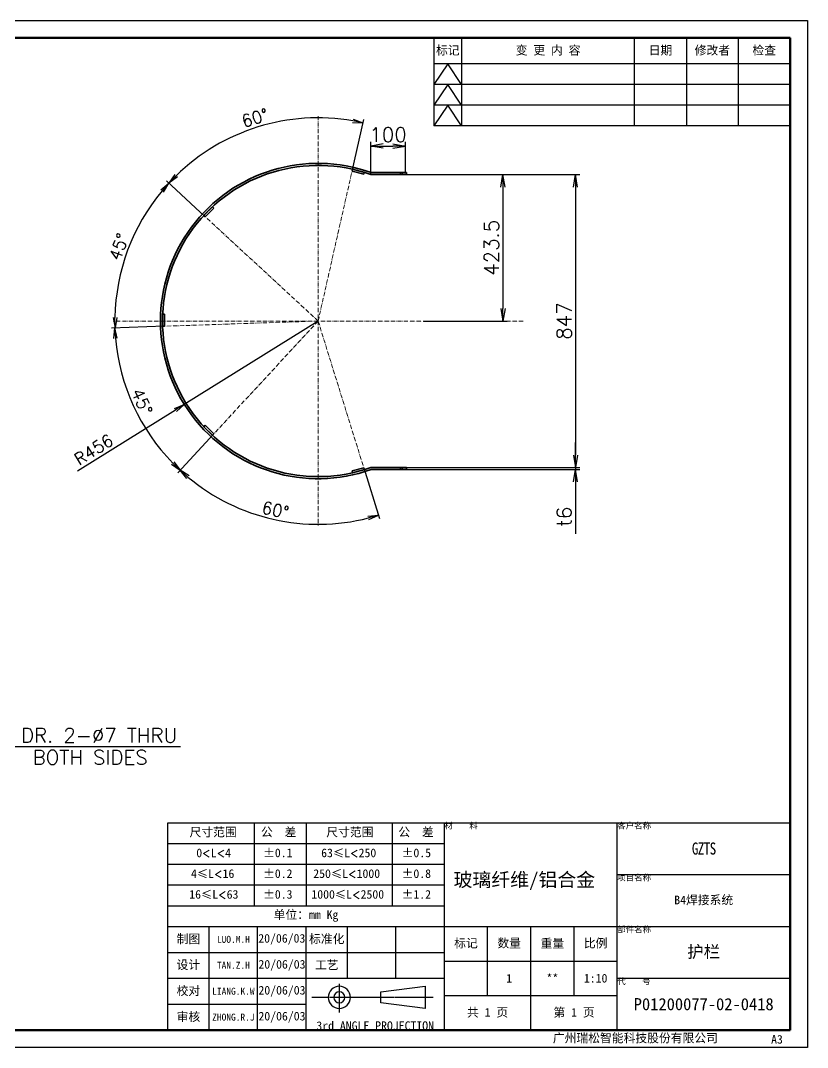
# Model space of a CAD drawing. Header units: millimetres. Extents: x -73083 to 81340, y -6859 to 6812.
# Drawn here: x 58637 to 60913, y -6850 to -3880 of the extents above; entities that cross this region are included whole.
import ezdxf

# ---------------------------------------------------------------- set-up
doc = ezdxf.new("R2010")
doc.units = ezdxf.units.MM
for name, pattern in [('AM_ISO02W050', [7.5, 6, -1.5]), ('AM_ISO08W050', [18, 12, -1.5, 3, -1.5]), ('CENTER-HOKUTO', [23, 20, -1, 1, -1]), ('DASHDOT', [18.5, 12, -3, 0.5, -3]), ('DASHED', [15, 12, -3])]:
    doc.linetypes.add(name, pattern=pattern)
doc.layers.add('A3', color=7, linetype='Continuous', plot=False)
for name, color, linetype, lineweight in [('AM_7', 2, 'AM_ISO08W050', 25), ('AM_HID', 1, 'AM_ISO02W050', 25), ('AM_VIS', 7, 'Continuous', 50), ('SOLID LINE', 7, 'Continuous', 30)]:
    doc.layers.add(name, color=color, linetype=linetype, lineweight=lineweight)
doc.layers.add('title_frame', color=7, linetype='Continuous')
doc.layers.add('word_dim', color=253, linetype='Continuous')
doc.styles.get("Standard").update_dxf_attribs({"font": 'romans.shx', "bigfont": 'bigfont.shx'})
doc.dimstyles.new('1-10', dxfattribs={"dimscale": 10, "dimtxt": 3.5, "dimasz": 3, "dimexe": 1, "dimexo": 0, "dimgap": 1, "dimtad": 3, "dimdsep": 46, "dimtxsty": 'Standard', "dimblk1": 'OPEN', "dimblk2": 'OPEN', "dimsah": 1, "dimcen": 0, "dimclrd": 256, "dimclre": 256, "dimclrt": 3, "dimadec": 0, "dimazin": 0, "dimtfac": 1, "dimtmove": 0, "dimatfit": 3, "dimfxl": 0, "dimtolj": 1, "dimtzin": 0, "dimarcsym": 0})
doc.dimstyles.new('STANDARD1-12', dxfattribs={"dimscale": 12, "dimtxt": 3.5, "dimasz": 3, "dimexe": 1, "dimexo": 0, "dimgap": 1, "dimtad": 3, "dimdec": 1, "dimdsep": 46, "dimtxsty": 'Standard', "dimblk1": 'OPEN', "dimblk2": 'OPEN', "dimsah": 1, "dimcen": 0, "dimclrd": 256, "dimclre": 256, "dimclrt": 3, "dimadec": 0, "dimazin": 0, "dimtfac": 1, "dimtdec": 1, "dimtmove": 0, "dimatfit": 3, "dimldrblk": 'OPEN', "dimfxl": 0, "dimtolj": 1, "dimtzin": 0, "dimarcsym": 0})

# ---------------------------------------------------------------- blocks, each defined once
blk = doc.blocks.new('_Open')
at = {"color": 0, "lineweight": -2}
for p, q in [((-1, 0.167), (0, 0)), ((-1, -0.167), (0, 0)), ((0, 0), (-1, 0))]:
    blk.add_line(p, q, dxfattribs=at)
blk = doc.blocks.new('*D644')
at = {"layer": 'DEFPOINTS', "color": 0}
for p in [(59753.2, -4325.8), (59802.6, -4749.3), (60032.3, -4749.3)]:
    blk.add_point(p, dxfattribs=at)
at = {"layer": 'word_dim', "lineweight": -2}
for p, q in [((59753.2, -4325.8), (60044.3, -4325.8)), ((60032.3, -4361.8), (60032.3, -4713.3)), ((59802.6, -4749.3), (60044.3, -4749.3))]:
    blk.add_line(p, q, dxfattribs=at)
at = {"layer": 'word_dim', "lineweight": -2, "xscale": 36, "yscale": 36, "zscale": 36}
for p, rotation in [((60032.3, -4325.8), 90), ((60032.3, -4749.3), 270)]:
    blk.add_blockref('_Open', p, dxfattribs=dict(at, rotation=rotation))
at = {"layer": 'word_dim', "color": 3, "insert": (59999.3, -4537.5), "char_height": 42, "attachment_point": 5, "rotation": 90}
blk.add_mtext('\\A1;423.5', dxfattribs=at)
blk = doc.blocks.new('*D645')
at = {"layer": 'DEFPOINTS', "color": 0}
for p in [(59750, -4325.8), (59753.2, -5172.8), (60242.1, -5172.8)]:
    blk.add_point(p, dxfattribs=at)
at = {"layer": 'word_dim', "lineweight": -2}
for p, q in [((59750, -4325.8), (60254.1, -4325.8)), ((60242.1, -4361.8), (60242.1, -5136.8)), ((59753.2, -5172.8), (60254.1, -5172.8))]:
    blk.add_line(p, q, dxfattribs=at)
at = {"layer": 'word_dim', "lineweight": -2, "xscale": 36, "yscale": 36, "zscale": 36}
for p, rotation in [((60242.1, -4325.8), 90), ((60242.1, -5172.8), 270)]:
    blk.add_blockref('_Open', p, dxfattribs=dict(at, rotation=rotation))
at = {"layer": 'word_dim', "color": 3, "insert": (60209.1, -4749.3), "char_height": 42, "attachment_point": 5, "rotation": 90}
blk.add_mtext('\\A1;847', dxfattribs=at)
blk = doc.blocks.new('*D646')
at = {"layer": 'DEFPOINTS', "color": 0}
for p in [(59750, -4243.1), (59650, -4325.8), (59750, -4319.8)]:
    blk.add_point(p, dxfattribs=at)
at = {"layer": 'word_dim', "lineweight": -2}
for p, q in [((59650, -4325.8), (59650, -4231.1)), ((59686, -4243.1), (59714, -4243.1)), ((59750, -4319.8), (59750, -4231.1))]:
    blk.add_line(p, q, dxfattribs=at)
at = {"layer": 'word_dim', "lineweight": -2, "xscale": 36, "yscale": 36, "zscale": 36, "rotation": 180}
blk.add_blockref('_Open', (59650, -4243.1), dxfattribs=at)
at = {"layer": 'word_dim', "lineweight": -2, "xscale": 36, "yscale": 36, "zscale": 36}
blk.add_blockref('_Open', (59750, -4243.1), dxfattribs=at)
at = {"layer": 'word_dim', "color": 3, "insert": (59700, -4210.1), "char_height": 42, "attachment_point": 5}
blk.add_mtext('\\A1;100', dxfattribs=at)
blk = doc.blocks.new('*D647')
at = {"layer": 'DEFPOINTS', "color": 0}
for p in [(59750, -5172.8), (59750, -5178.8), (60242.1, -5172.8)]:
    blk.add_point(p, dxfattribs=at)
at = {"layer": 'word_dim', "lineweight": -2}
for p, q in [((60242.1, -5136.8), (60242.1, -5100.8)), ((59750, -5172.8), (60254.1, -5172.8)), ((59750, -5178.8), (60254.1, -5178.8)), ((60242.1, -5172.8), (60242.1, -5178.8)), ((60242.1, -5214.8), (60242.1, -5365.1))]:
    blk.add_line(p, q, dxfattribs=at)
at = {"layer": 'word_dim', "lineweight": -2, "xscale": 36, "yscale": 36, "zscale": 36}
for p, rotation in [((60242.1, -5172.8), 270), ((60242.1, -5178.8), 90)]:
    blk.add_blockref('_Open', p, dxfattribs=dict(at, rotation=rotation))
at = {"layer": 'word_dim', "color": 3, "insert": (60209.1, -5315.1), "char_height": 42, "attachment_point": 5, "rotation": 90}
blk.add_mtext('\\A1;{\\Ftxt,bigfont|c134;t}6', dxfattribs=at)
blk = doc.blocks.new('*D648')
at = {"layer": 'DEFPOINTS', "color": 0, "linetype": 'Continuous'}
for p in [(59497.8, -4749.3), (59110.8, -4990.4)]:
    blk.add_point(p, dxfattribs=at)
at = {"layer": 'word_dim', "linetype": 'Continuous', "lineweight": -2}
for p, q in [((59497.8, -4749.3), (59110.8, -4990.4)), ((58802.3, -5182.6), (59085.3, -5006.3))]:
    blk.add_line(p, q, dxfattribs=at)
at = {"layer": 'word_dim', "linetype": 'Continuous', "lineweight": -2, "xscale": 30, "yscale": 30, "zscale": 30, "rotation": 31.92264023269088}
blk.add_blockref('_Open', (59110.8, -4990.4), dxfattribs=at)
at = {"layer": 'word_dim', "color": 3, "linetype": 'Continuous', "insert": (58848.6, -5121.4), "char_height": 35, "attachment_point": 5, "rotation": 31.9226}
blk.add_mtext('\\A1;R456', dxfattribs=at)
blk = doc.blocks.new('*D649')
at = {"layer": 'DEFPOINTS', "color": 0, "linetype": 'Continuous'}
for p in [(59423.6, -4166.3), (59595.8, -4315.9), (59171.5, -4447.7), (59497.8, -4749.3), (59497.8, -4749.3)]:
    blk.add_point(p, dxfattribs=at)
at = {"layer": 'word_dim', "linetype": 'Continuous', "lineweight": -2}
for p, q in [((59595.8, -4315.9), (59629.6, -4166.3)), ((59171.5, -4447.7), (59058.9, -4343.7))]:
    blk.add_line(p, q, dxfattribs=at)
blk.add_arc((59497.8, -4749.3), 587.7, 80.1824, 134.3319, dxfattribs=at)
at = {"layer": 'word_dim', "linetype": 'Continuous', "lineweight": -2, "xscale": 30, "yscale": 30, "zscale": 30}
for p, rotation in [((59627.4, -4176.1), 348.7197994888138), ((59066.2, -4350.4), 225.7944924987532)]:
    blk.add_blockref('_Open', p, dxfattribs=dict(at, rotation=rotation))
at = {"layer": 'word_dim', "color": 3, "linetype": 'Continuous', "insert": (59315.3, -4161.8), "char_height": 35, "attachment_point": 5, "rotation": 17.2571}
blk.add_mtext('\\A1;60°', dxfattribs=at)
blk = doc.blocks.new('*D650')
at = {"layer": 'DEFPOINTS', "color": 0, "linetype": 'Continuous'}
for p in [(59171.5, -4447.7), (58978.2, -4474.8), (59497.8, -4749.3), (59497.8, -4749.3), (59053.7, -4764.3)]:
    blk.add_point(p, dxfattribs=at)
at = {"layer": 'word_dim', "linetype": 'Continuous', "lineweight": -2}
for p, q in [((59171.5, -4447.7), (59058.9, -4343.7)), ((59053.7, -4764.3), (58900.5, -4769.5))]:
    blk.add_line(p, q, dxfattribs=at)
blk.add_arc((59497.8, -4749.3), 587.7, 140.1823, 179.0096, dxfattribs=at)
at = {"layer": 'word_dim', "linetype": 'Continuous', "lineweight": -2, "xscale": 30, "yscale": 30, "zscale": 30}
for p, rotation in [((59066.2, -4350.4), 48.71972709965274), ((58910.5, -4769.1), 270.4722178541187)]:
    blk.add_blockref('_Open', p, dxfattribs=dict(at, rotation=rotation))
at = {"layer": 'word_dim', "color": 3, "linetype": 'Continuous', "insert": (58921.3, -4534.8), "char_height": 35, "attachment_point": 5, "rotation": 69.596}
blk.add_mtext('\\A1;45°', dxfattribs=at)
blk = doc.blocks.new('*D651')
at = {"layer": 'DEFPOINTS', "color": 0, "linetype": 'Continuous'}
for p in [(59497.8, -4749.3), (59497.8, -4749.3), (59196.2, -5075.6), (59629.6, -5173.6), (59270.6, -5291.4)]:
    blk.add_point(p, dxfattribs=at)
at = {"layer": 'word_dim', "linetype": 'Continuous', "lineweight": -2}
for p, q in [((59196.2, -5075.6), (59092.1, -5188.3)), ((59629.6, -5173.6), (59675.2, -5320.2))]:
    blk.add_line(p, q, dxfattribs=at)
blk.add_arc((59497.8, -4749.3), 587.8, 230.1813, 284.3327, dxfattribs=at)
at = {"layer": 'word_dim', "linetype": 'Continuous', "lineweight": -2, "xscale": 30, "yscale": 30, "zscale": 30}
for p, rotation in [((59098.8, -5181), 138.7191495032216), ((59672.2, -5310.7), 15.79492462025751)]:
    blk.add_blockref('_Open', p, dxfattribs=dict(at, rotation=rotation))
at = {"layer": 'word_dim', "color": 3, "linetype": 'Continuous', "insert": (59374.2, -5295.8), "char_height": 35, "attachment_point": 5, "rotation": 347.257}
blk.add_mtext('\\A1;60°', dxfattribs=at)
blk = doc.blocks.new('*D652')
at = {"layer": 'DEFPOINTS', "color": 0, "linetype": 'Continuous'}
for p in [(59497.8, -4749.3), (59497.8, -4749.3), (59053.7, -4764.3), (58935.8, -4921.6), (59196.2, -5075.6)]:
    blk.add_point(p, dxfattribs=at)
at = {"layer": 'word_dim', "linetype": 'Continuous', "lineweight": -2}
for p, q in [((59053.7, -4764.3), (58900.3, -4769.5)), ((59196.2, -5075.6), (59092.1, -5188.3))]:
    blk.add_line(p, q, dxfattribs=at)
blk.add_arc((59497.8, -4749.3), 587.8, 184.8592, 224.3326, dxfattribs=at)
at = {"layer": 'word_dim', "linetype": 'Continuous', "lineweight": -2, "xscale": 30, "yscale": 30, "zscale": 30}
for p, rotation in [((58910.3, -4769.1), 93.39702682979795), ((59098.8, -5181), 315.7947631977258)]:
    blk.add_blockref('_Open', p, dxfattribs=dict(at, rotation=rotation))
at = {"layer": 'word_dim', "color": 3, "linetype": 'Continuous', "insert": (58988.3, -4982.5), "char_height": 35, "attachment_point": 5, "rotation": 294.5959}
blk.add_mtext('\\A1;45°', dxfattribs=at)
blk = doc.blocks.new('*D656')
at = {"layer": 'DEFPOINTS', "color": 0}
for p in [(58349.9, -6296.4), (58345.4, -6301.7)]:
    blk.add_point(p, dxfattribs=at)
at = {"layer": 'word_dim', "lineweight": -2}
for p, q in [((58617.3, -5980.6), (58373.2, -6268.9)), ((59099.7, -5980.6), (58617.3, -5980.6))]:
    blk.add_line(p, q, dxfattribs=at)
at = {"layer": 'word_dim', "lineweight": -2, "xscale": 36, "yscale": 36, "zscale": 36, "rotation": 229.739677395811}
blk.add_blockref('_Open', (58349.9, -6296.4), dxfattribs=at)
at = {"layer": 'word_dim', "color": 3, "insert": (58864.5, -5947.6), "char_height": 42, "attachment_point": 5}
blk.add_mtext('\\A1;DR. 2-∅7 THRU', dxfattribs=at)

msp = doc.modelspace()

# ---------------------------------------------------------------- linework, layer by layer
at = {"color": 7, "lineweight": 35, "ltscale": 0.149995}
msp.add_line((59595.83479, -4315.89466), (59597.38557, -4310.09876), dxfattribs=at)
at = {"color": 7, "lineweight": 35}
for p, q in [((59595.83479, -4315.89466), (59629.63948, -4324.95326)), ((59631.19417, -4319.15784), (59597.38557, -4310.09876)), ((59753.22151, -4325.79603), (59649.9676, -4325.79505)), ((59753.22151, -4319.79603), (59651.00667, -4319.79505)), ((59191.99885, -4418.71986), (59167.24885, -4443.46839)), ((59171.49104, -4447.71107), (59196.24104, -4422.96253)), ((59047.81917, -4729.29163), (59047.81917, -4764.29163)), ((59053.81917, -4764.29163), (59053.81917, -4729.29163)), ((59167.24495, -5055.11585), (59191.99495, -5079.86488)), ((59196.23713, -5075.6222), (59171.48713, -5050.87318)), ((59629.63557, -5173.63685), (59595.82698, -5182.69544)), ((59597.38167, -5188.49085), (59631.19026, -5179.43226)), ((59753.2137, -5172.79603), (59649.95979, -5172.79554)), ((59753.2137, -5178.79603), (59651.00276, -5178.79554))]:
    msp.add_line(p, q, dxfattribs=at)
at = {"color": 7, "lineweight": 35, "ltscale": 0.150008}
for p, q in [((59631.19417, -4319.15784), (59629.63948, -4324.95326)), ((59597.38167, -5188.49085), (59595.82698, -5182.69544)), ((59629.63557, -5173.63685), (59631.19026, -5179.43226))]:
    msp.add_line(p, q, dxfattribs=at)
at = {"color": 7, "lineweight": 35, "ltscale": 0.15}
for p, q in [((59753.22151, -4319.79603), (59753.22151, -4325.79603)), ((59047.81917, -4729.29163), (59053.81917, -4729.29163)), ((59053.81917, -4764.29163), (59047.81917, -4764.29163)), ((59753.2137, -5172.79603), (59753.2137, -5178.79603))]:
    msp.add_line(p, q, dxfattribs=at)
at = {"color": 7, "lineweight": 35, "ltscale": 0.149993}
for p, q in [((59191.99885, -4418.71986), (59196.24104, -4422.96253)), ((59171.49104, -4447.71107), (59167.24885, -4443.46839)), ((59167.24495, -5055.11585), (59171.48713, -5050.87318)), ((59196.23713, -5075.6222), (59191.99495, -5079.86488))]:
    msp.add_line(p, q, dxfattribs=at)
at = {"color": 7, "lineweight": 35}
for radius, start, end in [(456, 70.37036668, 289.62890932), (450, 70.23863965, 289.76064318)]:
    msp.add_arc((59497.81917, -4749.29456), radius, start, end, dxfattribs=at)
at = {"layer": 'A3', "linetype": 'Continuous'}
msp.add_lwpolyline([(56712.73469, -3880.23229), (60912.73469, -3880.23229), (60912.73469, -6850.23229), (56712.73469, -6850.23229)], close=True, dxfattribs=at)
at = {"layer": 'AM_7', "linetype": 'DASHDOT', "lineweight": 13}
for p, q in [((59497.81917, -4156.49427), (59497.81917, -5342.09437)), ((60090.61995, -4749.29456), (58905.01838, -4749.29456))]:
    msp.add_line(p, q, dxfattribs=at)
at = {"layer": 'AM_7', "color": 6, "linetype": 'DASHDOT', "lineweight": 13}
for p, q in [((59497.81965, -4749.29282), (59595.83113, -4315.89202)), ((59497.82014, -4749.29326), (59171.48945, -4447.71136)), ((59497.81919, -4749.29238), (59053.81917, -4764.29163)), ((59497.82014, -4749.29326), (59196.23823, -5075.62218)), ((59497.81965, -4749.29326), (59629.6388, -5173.63407))]:
    msp.add_line(p, q, dxfattribs=at)
at = {"layer": 'AM_7', "linetype": 'DASHDOT', "lineweight": 13, "ltscale": 0.180188}
msp.add_line((59738.22151, -4319.18909), (59738.22151, -4326.39661), dxfattribs=at)
at = {"layer": 'AM_7', "linetype": 'DASHDOT', "lineweight": 13, "ltscale": 0.180176}
msp.add_line((59738.2137, -5179.39613), (59738.2137, -5172.18909), dxfattribs=at)
at = {"layer": 'AM_HID', "linetype": 'DASHED', "lineweight": 13, "ltscale": 0.15}
for p, q in [((59734.72151, -4319.78968), (59734.72151, -4325.78968)), ((59734.72151, -4319.79554), (59734.72151, -4325.79554)), ((59741.72151, -4319.78968), (59741.72151, -4325.78968)), ((59741.72151, -4319.79554), (59741.72151, -4325.79554)), ((59734.7137, -5178.78968), (59734.7137, -5172.78968)), ((59734.7137, -5178.79554), (59734.7137, -5172.79554)), ((59741.7137, -5178.78968), (59741.7137, -5172.78968)), ((59741.7137, -5178.79554), (59741.7137, -5172.79554))]:
    msp.add_line(p, q, dxfattribs=at)
at = {"layer": 'AM_VIS', "linetype": 'Continuous'}
for p, q in [((60862.73469, -3930.23229), (56962.73469, -3930.23229)), ((60862.73469, -6800.23229), (60862.73469, -3930.23229)), ((60862.73469, -6800.23229), (56962.73469, -6800.23229))]:
    msp.add_line(p, q, dxfattribs=at)
at = {"layer": 'title_frame', "linetype": 'Continuous'}
for p, q in [((59832.73469, -3930.23229), (59832.73469, -4185.23229)), ((59912.73469, -3930.23229), (59912.73469, -4185.23229)), ((60412.73469, -4185.23229), (60412.73469, -3930.23229)), ((60562.73469, -3930.23229), (60562.73469, -4185.23229)), ((60712.73469, -3930.23229), (60712.73469, -4185.23229)), ((60862.73469, -4185.23229), (60862.73469, -3930.23229)), ((60862.73469, -4005.23229), (59832.73469, -4005.23229)), ((59872.73469, -4005.23229), (59832.73469, -4065.23229)), ((59912.73469, -4065.23229), (59872.73469, -4005.23229)), ((60862.73469, -4065.23229), (59832.73469, -4065.23229)), ((59872.73469, -4065.23229), (59832.73469, -4125.23229)), ((59912.73469, -4125.23229), (59872.73469, -4065.23229)), ((60862.73469, -4125.23229), (59832.73469, -4125.23229)), ((59872.73469, -4125.23229), (59832.73469, -4185.23229)), ((59912.73469, -4185.23229), (59872.73469, -4125.23229)), ((60862.73469, -4185.23229), (59832.73469, -4185.23229)), ((59062.73469, -6200.23229), (60862.73469, -6200.23229)), ((59062.73469, -6800.23229), (59062.73469, -6200.23229)), ((59312.73469, -6200.23229), (59312.73469, -6440.23229)), ((59462.73469, -6200.23229), (59462.73469, -6440.23229)), ((59712.73469, -6440.23229), (59712.73469, -6200.23229)), ((59862.73469, -6800.23229), (59862.73469, -6200.23229)), ((60362.73469, -6800.23229), (60362.73469, -6200.23229)), ((60862.73469, -6800.23229), (60862.73469, -6200.23229)), ((59062.73469, -6260.23229), (59862.73469, -6260.23229)), ((59062.73469, -6320.23229), (59862.73469, -6320.23229)), ((60362.73469, -6350.23229), (60862.73469, -6350.23229)), ((59062.73469, -6380.23229), (59862.73469, -6380.23229)), ((59062.73469, -6440.23229), (59862.73469, -6440.23229)), ((59062.73469, -6500.23229), (60862.73469, -6500.23229)), ((59182.73469, -6800.23229), (59182.73469, -6500.23229)), ((59182.73469, -6800.23229), (59182.73469, -6500.23229)), ((59322.73469, -6800.23229), (59322.73469, -6500.23229)), ((59322.73469, -6800.23229), (59322.73469, -6500.23229)), ((59462.73469, -6800.23229), (59462.73469, -6500.23229)), ((59462.73469, -6800.23229), (59462.73469, -6500.23229)), ((59582.73469, -6650.23229), (59582.73469, -6500.23229)), ((59722.73469, -6650.23229), (59722.73469, -6500.23229)), ((59987.73469, -6700.23229), (59987.73469, -6500.23229)), ((60112.73469, -6800.23229), (60112.73469, -6500.23229)), ((60237.73469, -6700.23229), (60237.73469, -6500.23229)), ((59062.73469, -6575.23229), (59862.73469, -6575.23229)), ((59862.73469, -6600.23229), (60362.73469, -6600.23229)), ((59062.73469, -6650.23229), (59862.73469, -6650.23229)), ((60362.73469, -6650.23229), (60862.73469, -6650.23229)), ((59862.73469, -6700.23229), (60362.73469, -6700.23229)), ((59062.73469, -6725.23229), (59462.73469, -6725.23229)), ((59062.73469, -6725.23229), (59462.73469, -6725.23229)), ((59062.73469, -6800.23229), (60862.73469, -6800.23229)), ((59062.73469, -6800.23229), (60862.73469, -6800.23229))]:
    msp.add_line(p, q, dxfattribs=at)
at = {"layer": 'title_frame', "color": 2, "linetype": 'CENTER-HOKUTO'}
for p, q in [((59559.07954, -6666.0481), (59559.07954, -6748.7361)), ((59830.13554, -6705.4081), (59480.05554, -6705.4081))]:
    msp.add_line(p, q, dxfattribs=at)
at = {"layer": 'title_frame', "color": 3, "linetype": 'Continuous'}
for p, q in [((59679.07954, -6689.4081), (59807.07954, -6673.4081)), ((59807.07954, -6673.4081), (59807.07954, -6737.4081)), ((59679.07954, -6721.4081), (59679.07954, -6689.4081)), ((59807.07954, -6737.4081), (59679.07954, -6721.4081))]:
    msp.add_line(p, q, dxfattribs=at)
for radius in [32, 16]:
    msp.add_arc((59559.07954, -6705.4081), radius, 0, 359.98938268, dxfattribs=at)

# ---------------------------------------------------------------- texts
at = {"layer": 'SOLID LINE', "ltscale": 0.5}
for s, insert, char_height, width, attachment_point in [('\\pt150;{\\fSimHei|b0|i0|c134|p2;\\C3;变 更 内 容}', (60162.73469, -3967.73229), 25, 500, 5), ('\\pt150;{\\fSimHei|b0|i0|c134|p2;\\C3;检查}', (60787.73469, -3967.73229), 25, 150, 5), ('\\pt150;{\\fSimHei|b0|i0|c134|p2;\\C3;标记}', (59872.73469, -3967.73229), 25, 80, 5), ('\\pt150;{\\fSimHei|b0|i0|c134|p2;\\C3;日期}', (60487.73469, -3967.73229), 25, 150, 5), ('\\pt150;{\\fSimHei|b0|i0|c134|p2;\\C3;修改者}', (60637.73469, -3967.73229), 25, 150, 5), ('{\\fSimHei|b0|i0|c134|p2;\\C3;材    料}', (59862.73469, -6200.23229), 17.5, 500, 1), ('\\pt105;{\\fSimHei|b0|i0|c134|p2;\\C3;客户名称}', (60362.73469, -6200.23229), 17.5, 500, 1), ('\\pt150;{\\fSimHei|b0|i0|c134|p2;\\C3;尺寸范围}', (59125.93432, -6214.94291), 25, 453.0151884, 1), ('\\pt150;{\\fSimHei|b0|i0|c134|p2;\\C3;公  差}', (59332.47173, -6214.94291), 25, 453.0151884, 1), ('\\pt150;{\\fSimHei|b0|i0|c134|p2;\\C3;尺寸范围}', (59521.40884, -6214.94291), 25, 453.0151884, 1), ('\\pt150;{\\fSimHei|b0|i0|c134|p2;\\C3;公  差}', (59729.79531, -6214.94291), 25, 453.0151884, 1), ('{\\fSimHei|b0|i0|c134|p2;\\W0.8;\\T0.9;\\C3;GZTS}', (60612.73469, -6275.23229), 35, 500, 5), ('\\pt150;{\\fSimHei|b0|i0|c134|p2;\\C3;0\\Fromans,bigfont|c134;\\H0.9583x;<\\fSimHei|b0|i0|c134|p2;\\H1.044x;L\\Fromans,bigfont|c134;\\H0.9583x;<\\fSimHei|b0|i0|c134|p2;\\H1.044x;4}', (59145.54001, -6274.94291), 25, 453.0151884, 1), ('\\pt150;{\\fSimHei|b0|i0|c134|p2;\\C3;%%P0.1}', (59338.5581, -6274.94291), 25, 453.0151884, 1), ('\\pt150;{\\fSimHei|b0|i0|c134|p2;\\C3;63\\H0.9583x;≤\\H1.044x;L\\Fromans,bigfont|c134;\\H0.9579x;<\\fSimHei|b0|i0|c134|p2;\\H1.044x;250}', (59506.57151, -6274.94291), 25, 453.0151884, 1), ('\\pt150;{\\fSimHei|b0|i0|c134|p2;\\C3;%%P0.5}', (59739.26136, -6274.94291), 25, 453.0151884, 1), ('\\pt150;{\\fSimHei|b0|i0|c134|p2;\\C3;4\\H0.9583x;≤\\H1.043x;L\\Fromans,bigfont|c134;\\H0.9588x;<\\fSimHei|b0|i0|c134|p2;\\H1.043x;16}', (59130.19984, -6334.94291), 25, 453.0151884, 1), ('\\pt150;{\\fSimHei|b0|i0|c134|p2;\\C3;%%P0.2}', (59338.5581, -6334.94291), 25, 453.0151884, 1), ('\\pt150;{\\fSimHei|b0|i0|c134|p2;\\C3;250\\H0.9583x;≤\\H1.044x;L\\Fromans,bigfont|c134;\\H0.9579x;<\\fSimHei|b0|i0|c134|p2;\\H1.044x;1000}', (59483.7451, -6334.94291), 25, 453.0151884, 1), ('\\pt150;{\\fSimHei|b0|i0|c134|p2;\\C3;%%P0.8}', (59739.26136, -6334.94291), 25, 453.0151884, 1), ('\\pt105;{\\fSimHei|b0|i0|c134|p2;\\C3;项目名称}', (60362.73469, -6350.23229), 17.5, 500, 1), ('\\pt150;{\\fSimHei|b0|i0|c134|p2;\\C3;16\\H0.9583x;≤\\H1.044x;L\\Fromans,bigfont|c134;\\H0.9579x;<\\fSimHei|b0|i0|c134|p2;\\H1.044x;63}', (59125.04936, -6394.94291), 25, 453.0151884, 1), ('\\pt150;{\\fSimHei|b0|i0|c134|p2;\\C3;%%P0.3}', (59338.5581, -6394.94291), 25, 453.0151884, 1), ('\\pt150;{\\fSimHei|b0|i0|c134|p2;\\C3;%%P1.2}', (59739.26136, -6394.94291), 25, 453.0151884, 1), ('{\\fSimHei|b0|i0|c134|p2;\\C3;B4焊接系统}', (60612.73469, -6425.23229), 25, 500, 5), ('\\pt150;{\\fSimHei|b0|i0|c134|p2;\\C3;单位：mm Kg}', (59462.73469, -6470.23229), 25, 800, 5), ('\\pt105;{\\fSimHei|b0|i0|c134|p2;\\C3;部件名称}', (60362.73469, -6500.23229), 17.5, 500, 1), ('\\pt150;{\\fSimHei|b0|i0|c134|p2;\\C3;制图}', (59122.73469, -6537.73229), 25, 120, 5), ('\\pt60;{\\fSimHei|b0|i0|c134|p2;\\C3;制图}', (59122.73469, -6537.73229), 25, 120, 5), ('\\pt288;{\\fSimHei|b0|i0|c134|p2;\\H0.8x;\\C3;LUO.M.H}', (59252.73469, -6537.73229), 25, 140, 5), ('\\pt60;{\\fSimHei|b0|i0|c134|p2;\\C3;20/06/03}', (59392.73469, -6537.73229), 25, 140, 5), ('\\pt150;{\\fSimHei|b0|i0|c134|p2;\\C3;标准化}', (59522.73469, -6537.73229), 25, 120, 5), ('\\pt150;{\\fSimHei|b0|i0|c134|p2;\\C3;标记}', (59925.23469, -6550.23229), 25, 125, 5), ('\\pt150;{\\fSimHei|b0|i0|c134|p2;\\C3;数量}', (60050.23469, -6550.23229), 25, 125, 5), ('\\pt150;{\\fSimHei|b0|i0|c134|p2;\\C3;重量}', (60175.23469, -6550.23229), 25, 125, 5), ('\\pt150;{\\fSimHei|b0|i0|c134|p2;\\C3;比例}', (60300.23469, -6550.23229), 25, 125, 5), ('{\\fSimHei|b0|i0|c134|p2;\\C3;护栏}', (60612.73469, -6575.23229), 35, 500, 5), ('\\pt150;{\\fSimHei|b0|i0|c134|p2;\\C3;设计}', (59122.73469, -6612.73229), 25, 120, 5), ('\\pt60;{\\fSimHei|b0|i0|c134|p2;\\C3;设计}', (59122.73469, -6612.73229), 25, 120, 5), ('\\pt288;{\\fSimHei|b0|i0|c134|p2;\\H0.8x;\\C3;TAN.Z.H}', (59252.73469, -6612.73229), 25, 140, 5), ('\\pt60;{\\fSimHei|b0|i0|c134|p2;\\C3;20/06/03}', (59393.24105, -6612.73229), 25, 138.9872858, 5), ('\\pt150;{\\fSimHei|b0|i0|c134|p2;\\C3;工艺}', (59522.73469, -6612.73229), 25, 120, 5), ('\\pt150;{\\fSimHei|b0|i0|c134|p2;\\C3;1}', (60050.23469, -6650.23229), 25, 125, 5), ('\\pt150;{\\fSimHei|b0|i0|c134|p2;\\C3;**}', (60175.23469, -6650.23229), 25, 125, 5), ('\\pt150;{\\fSimHei|b0|i0|c134|p2;\\C3;1:10}', (60300.23469, -6650.23229), 25, 125, 5), ('\\pt105;{\\fSimHei|b0|i0|c134|p2;\\C3;代    号}', (60362.73469, -6650.23229), 17.5, 500, 1), ('\\pt150;{\\fSimHei|b0|i0|c134|p2;\\C3;校对}', (59122.73469, -6687.73229), 25, 120, 5), ('\\pt60;{\\fSimHei|b0|i0|c134|p2;\\C3;校对}', (59122.73469, -6687.73229), 25, 120, 5), ('\\pt288;{\\fSimHei|b0|i0|c134|p2;\\H0.8x;\\C3;LIANG.K.W}', (59252.73469, -6687.73229), 25, 140, 5), ('\\pt60;{\\fSimHei|b0|i0|c134|p2;\\C3;20/06/03}', (59393.24105, -6687.73229), 25, 138.9872858, 5), ('{\\fSimHei|b0|i0|c134|p2;\\C3;P01200077-02-0418}', (60612.73469, -6725.23229), 35, 500, 5), ('\\pt150;{\\fSimHei|b0|i0|c134|p2;\\C3;共 1 页}', (59987.73469, -6750.23229), 25, 250, 5), ('\\pt150;{\\fSimHei|b0|i0|c134|p2;\\C3;第 1 页}', (60237.73469, -6750.23229), 25, 250, 5), ('\\pt150;{\\fSimHei|b0|i0|c134|p2;\\C3;审核}', (59122.73469, -6762.73229), 25, 120, 5), ('\\pt60;{\\fSimHei|b0|i0|c134|p2;\\C3;审核}', (59122.73469, -6762.73229), 25, 120, 5), ('\\pt288;{\\fSimHei|b0|i0|c134|p2;\\H0.8x;\\C3;ZHONG.R.J}', (59252.73469, -6762.73229), 25, 140, 5), ('\\pt60;{\\fSimHei|b0|i0|c134|p2;\\C3;20/06/03}', (59393.24105, -6762.73229), 25, 138.9872858, 5), ('{\\fSimHei|b0|i0|c134|p2;\\C3;3rd ANGLE PROJECTION}', (59662.73469, -6800.23229), 25, 400, 8), ('\\pt150;{\\fSimHei|b0|i0|c134|p2;\\C3;广州瑞松智能科技股份有限公司}', (60176.42083, -6810.58706), 25, 785.6180814, 1), ('\\pt150;{\\fSimHei|b0|i0|c134|p2;\\C3;A3}', (60807.62339, -6814.20635), 25, 785.6180814, 1)]:
    msp.add_mtext(s, dxfattribs=dict(at, insert=insert, char_height=char_height, width=width, attachment_point=attachment_point))
at = {"layer": 'SOLID LINE', "ltscale": 0.5, "insert": (59478.25812, -6394.94291), "char_height": 25, "width": 453.0151884, "attachment_point": 1, "line_spacing_factor": 0.72}
msp.add_mtext('\\pt150;{\\fSimHei|b0|i0|c134|p2;\\C3;1000\\H0.9583x;≤\\H1.044x;L\\Fromans,bigfont|c134;\\H0.9579x;<\\fSimHei|b0|i0|c134|p2;\\H1.044x;2500}', dxfattribs=at)
at = {"layer": 'word_dim', "color": 3, "linetype": 'Continuous', "insert": (58672.0691, -6032.2719), "char_height": 42, "attachment_point": 7}
msp.add_mtext('BOTH SIDES', dxfattribs=at)
at = {"layer": 'word_dim', "color": 3, "linetype": 'Continuous', "insert": (59889.48473, -6345.09627), "char_height": 40, "width": 1442.3023399, "attachment_point": 1}
msp.add_mtext('\\pt403.2;{\\fNSimSun|b0|i0|c134|p49;玻璃纤维/铝合金}', dxfattribs=at)

# ---------------------------------------------------------------- dimensions: what is measured, and where the dimension line sits
at = {"layer": 'word_dim', "linetype": 'Continuous'}
for base, line1, line2, picture, middle in [((59423.58397, -4166.33447), ((59497.82014, -4749.29326), (59171.48945, -4447.71136)), ((59497.81965, -4749.29282), (59595.83113, -4315.89202)), '*D649', (59315.32408, -4161.81974)), ((58978.22245, -4474.75669), ((59497.81919, -4749.29238), (59053.73475, -4764.29449)), ((59497.82014, -4749.29326), (59171.48945, -4447.71136)), '*D650', (58921.25082, -4534.82239)), ((58935.7964, -4921.57332), ((59497.81919, -4749.29238), (59053.73475, -4764.29449)), ((59497.82014, -4749.29326), (59196.23823, -5075.62218)), '*D652', (58988.32562, -4982.51337)), ((59270.56377, -5291.42369), ((59497.81965, -4749.29326), (59629.6388, -5173.63407)), ((59497.82014, -4749.29326), (59196.23823, -5075.62218)), '*D651', (59374.22235, -5295.82751))]:
    dim = msp.add_angular_dim_2l(base=base, line1=line1, line2=line2, dimstyle='1-10', dxfattribs=at)
    dim.commit()
    dim.dimension.update_dxf_attribs({"geometry": picture, "text_midpoint": middle})
at = {"layer": 'word_dim'}
dim = msp.add_linear_dim(base=(59749.96711, -4243.14895), p1=(59649.96304, -4325.79239), p2=(59749.96711, -4319.79241), dimstyle='STANDARD1-12', dxfattribs=at)
dim.commit()
dim.dimension.update_dxf_attribs({"geometry": '*D646', "text_midpoint": (59699.96508, -4243.14895), "dimtype": 160})
for base, p1, p2, picture, middle in [((60242.05026, -5172.79238), (59749.96711, -4325.79241), (59753.21711, -5172.79238), '*D645', (60209.05026, -4749.2924)), ((60032.2665, -4749.29238), (59753.21711, -4325.79241), (59802.59944, -4749.29238), '*D644', (59999.2665, -4537.5424))]:
    dim = msp.add_linear_dim(base=base, p1=p1, p2=p2, angle=90, dimstyle='STANDARD1-12', dxfattribs=at)
    dim.commit()
    dim.dimension.update_dxf_attribs({"geometry": picture, "text_midpoint": middle})
at = {"layer": 'word_dim', "linetype": 'Continuous'}
dim = msp.add_radius_dim(center=(59497.81917, -4749.29238), mpoint=(59110.78332, -4990.41322), dimstyle='1-10', dxfattribs=at)
dim.commit()
dim.dimension.update_dxf_attribs({"geometry": '*D648', "text_midpoint": (58863.11066, -5144.71169), "dimtype": 164})
at = {"layer": 'word_dim'}
dim = msp.add_linear_dim(base=(60242.05026, -5172.79238), p1=(59749.96711, -5178.79238), p2=(59749.96711, -5172.79238), angle=90, text='{\\Ftxt,bigfont|c134;t}<>', dimstyle='STANDARD1-12', dxfattribs=at)
dim.commit()
dim.dimension.update_dxf_attribs({"geometry": '*D647', "text_midpoint": (60242.05026, -5315.10712), "dimtype": 160})
dim = msp.add_diameter_dim_2p(p1=(58345.37628, -6301.73803), p2=(58349.90011, -6296.39622), text='DR. 2-<> THRU', dimstyle='STANDARD1-12', override={"dimtoh": 1, "dimtofl": 0}, dxfattribs=at)
dim.commit()
dim.dimension.update_dxf_attribs({"geometry": '*D656', "text_midpoint": (58864.51218, -5980.6317), "dimtype": 163})

doc.saveas('drawing.dxf')
